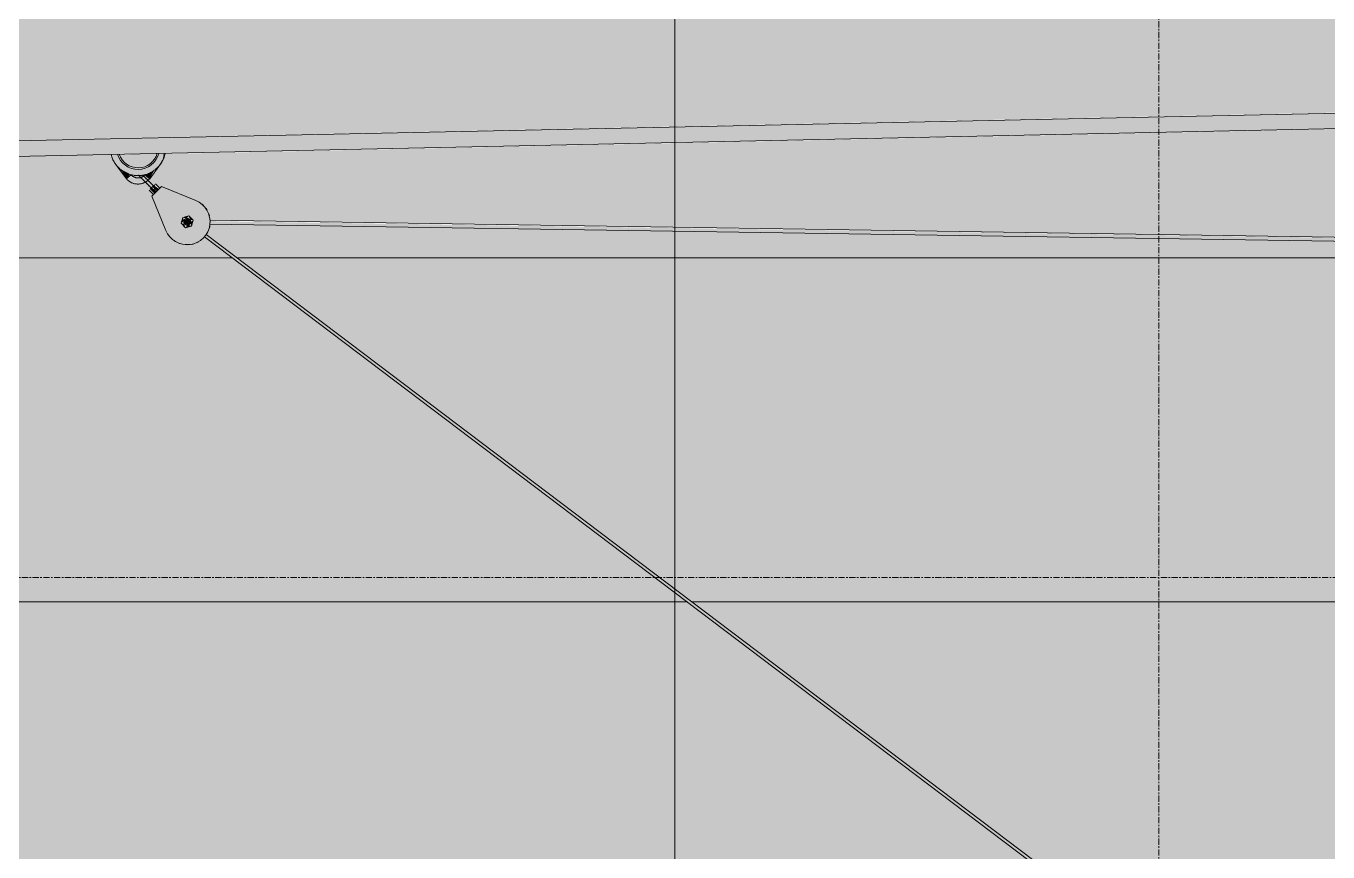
# Model space of a CAD drawing. Header units: inches. Extents: x -54880 to -186, y -265 to 853.
# Drawn here: x -16054.2 to -15948.2, y 229.7 to 296.9 of the extents above; entities that cross this region are included whole.
import ezdxf

# ---------------------------------------------------------------- set-up
doc = ezdxf.new("R2010")
doc.units = ezdxf.units.IN
doc.header["$MEASUREMENT"] = 0
doc.linetypes.add('Grid Line 1_2_', pattern=[0.875, 0.5, -0.125, 0.125, -0.125])
for name, color, linetype, lineweight in [('A-FLOR-LEVL', 51, 'Continuous', 9), ('G-ANNO-SYMB', 111, 'Continuous', 9), ('I-WALL', 2, 'Continuous', 9), ('M-HVAC-DUCT', 70, 'Continuous', 9), ('Q-SPCQ', 91, 'Continuous', 9), ('S-BEAM', 12, 'Continuous', 9), ('S-GRID', 1, 'Continuous', 9)]:
    doc.layers.add(name, color=color, linetype=linetype, lineweight=lineweight)

# ---------------------------------------------------------------- blocks, each defined once
blk = doc.blocks.new('Family7 - Family7-772884-Section 1')
at = {"layer": 'S-BEAM'}
h = blk.add_hatch(color=256, dxfattribs=at)
h.paths.add_polyline_path([(21747.06, 281.89), (22318.6, 293.93), (22318.51, 295.18), (22319.69, 296.14), (22319.86, 293.87), (22322.77, 293.93), (22358.8, 327.2), (22358.8, 327.21), (21135.05, 378.2), (21135.05, 375.16), (21175.78, 341.72), (21747, 281.89)], flags=0)
h.paths.add_polyline_path([(21133.8, 376.19), (21133.8, 378.25), (21131.15, 378.36)], flags=0)
blk.add_hatch(color=256, dxfattribs=at).paths.add_polyline_path([(21747, 280.64), (22321.38, 292.65), (22322.77, 293.93), (21747.06, 281.89), (21175.78, 341.72), (21177.54, 340.28), (21736.46, 281.74)], flags=0)
for p, q in [((22322.77, 293.93), (21747.06, 281.89)), ((21747, 280.64), (22321.38, 292.65))]:
    blk.add_line(p, q, dxfattribs=at)
blk = doc.blocks.new('Basketball_Backstop-Performance_Sports_Systems-3103-Ceiling_Hung - 27_-0_ to 27_-11 7_8_-652462-Section 1')
at = {"layer": 'Q-SPCQ'}
for points in [[(22026.18, 284.74), (22027.08, 285.18), (22027.7, 285.96), (22027.72, 286.51), (22027.35, 286.45), (22027.09, 285.92), (22026.5, 285.3), (22026.49, 285.4), (22025.85, 285.21), (22025.43, 285.22), (22024.93, 285.37), (22024.54, 285.62), (22024.27, 285.92), (22024.05, 286.35), (22023.93, 286.43), (22023.91, 286.43), (22023.55, 286.42), (22023.65, 285.96), (22024.27, 285.18), (22025.18, 284.74), (22025.94, 284.74)], [(22025.68, 285.19), (22026.13, 285.25), (22026.55, 285.42), (22026.97, 285.77), (22027.19, 286.06), (22027.31, 286.5), (22027.24, 286.5), (22026.97, 285.97), (22026.83, 285.79), (22026.49, 285.53), (22026.1, 285.37), (22025.68, 285.31), (22025.26, 285.37), (22024.87, 285.53), (22024.53, 285.79), (22024.01, 286.43), (22024.16, 286.06), (22024.54, 285.62), (22024.8, 285.42), (22025.22, 285.25)], [(22027.72, 286.11), (22027.84, 286.41), (22027.8, 286.51), (22027.76, 286.45), (22027.73, 286.18)], [(22024.74, 284.45), (22025.05, 284.8), (22024.25, 285.22), (22024.72, 284.49)], [(22026.62, 284.45), (22027.04, 285.16), (22026.28, 284.72), (22026.58, 284.48)], [(22027.02, 283.22), (22027.2, 283.41), (22026.81, 283.72), (22026.66, 283.58), (22026.97, 283.27)], [(22027.2, 283.41), (22027.39, 283.6), (22026.98, 283.9), (22026.85, 283.77), (22026.97, 283.65)], [(22029.55, 280.72), (22029.89, 280.81), (22029.89, 281.06), (22029.68, 281.19), (22029.44, 280.99), (22029.5, 280.76)]]:
    blk.add_hatch(color=256, dxfattribs=at).paths.add_polyline_path(points, flags=0)
h = blk.add_hatch(color=256, dxfattribs=at)
h.paths.add_polyline_path([(22025.03, 284.41), (22024.85, 284.54), (22024.91, 284.32), (22025.09, 284.2)], flags=0)
h.paths.add_polyline_path([(22025.32, 284.05), (22025.41, 284.15), (22026.06, 284.16), (22026.15, 284.18), (22026.33, 284.33), (22026.28, 284.72), (22026.2, 284.72), (22026.06, 284.64), (22025.88, 284.42), (22025.68, 284.53), (22025.47, 284.53), (22025.38, 284.43), (22025.05, 284.65), (22025.03, 284.41), (22025.19, 284.32), (22025.09, 284.2), (22025.22, 284.12)], flags=0)
h = blk.add_hatch(color=256, dxfattribs=at)
h.paths.add_polyline_path([(22029.77, 279.06), (22030.22, 279.14), (22030.64, 279.33), (22031, 279.61), (22031.29, 279.97), (22031.47, 280.41), (22031.55, 280.85), (22031.52, 281.31), (22031.37, 281.74), (22031.12, 282.13), (22030.6, 282.56), (22030.2, 282.75), (22027.6, 283.81), (22026.81, 283.01), (22028.17, 279.83), (22028.48, 279.49), (22028.87, 279.25), (22029.39, 279.09)], flags=0)
h.paths.add_polyline_path([(22029.55, 280.45), (22029.68, 280.66), (22029.52, 280.65), (22029.54, 280.53)], flags=0)
h.paths.add_polyline_path([(22029.19, 280.81), (22029.43, 280.81), (22029.39, 280.96), (22029.29, 280.88)], flags=0)
h.paths.add_polyline_path([(22030.17, 281.07), (22029.93, 281.07), (22030.02, 280.95), (22030.14, 281.05)], flags=0)
h.paths.add_polyline_path([(22030.04, 280.58), (22029.89, 280.76), (22029.89, 280.64), (22029.99, 280.6)], flags=0)
h.paths.add_polyline_path([(22029.55, 280.45), (22029.2, 280.84), (22029.39, 281.31), (22029.83, 281.4), (22030.14, 280.98), (22029.97, 280.56), (22029.56, 280.45)], flags=0)
h.paths.add_polyline_path([(22029.42, 281.04), (22029.44, 281.25), (22029.35, 281.23), (22029.41, 281.07)], flags=0)
h.paths.add_polyline_path([(22029.85, 281.16), (22029.81, 281.43), (22029.68, 281.22), (22029.82, 281.18)], flags=0)
h = blk.add_hatch(color=256, dxfattribs=at)
h.paths.add_polyline_path([(22029.55, 280.45), (22029.99, 280.6), (22029.74, 280.7)], flags=0)
h.paths.add_polyline_path([(22029.19, 280.81), (22029.44, 281), (22029.32, 281.29)], flags=0)
h.paths.add_polyline_path([(22029.55, 280.45), (22029.44, 280.77), (22029.19, 280.81), (22029.5, 280.5)], flags=0)
h.paths.add_polyline_path([(22030.04, 280.58), (22030.17, 281.07), (22029.92, 280.87), (22029.99, 280.69)], flags=0)
h.paths.add_polyline_path([(22029.81, 281.43), (22029.39, 281.27), (22029.62, 281.19), (22029.68, 281.26)], flags=0)
h.paths.add_polyline_path([(22030.17, 281.07), (22029.81, 281.43), (22029.89, 281.11), (22029.99, 281.09)], flags=0)
h = blk.add_hatch(color=256, dxfattribs=at)
h.paths.add_polyline_path([(22171.31, 278.62), (22171.3, 278.93), (22031.55, 280.99), (22031.55, 280.75), (22171.3, 278.62)], flags=0)
h.paths.add_polyline_path([(22172.93, 278.63), (22172.99, 278.75), (22172.9, 278.79), (22172.93, 278.63)], flags=0)
h.paths.add_polyline_path([(22029.93, 280.82), (22029.94, 281.04), (22029.89, 280.92), (22029.93, 280.82)], flags=0)
h = blk.add_hatch(color=256, dxfattribs=at)
h.paths.add_polyline_path([(22121.74, 211.2), (22121.86, 211.43), (22031.2, 279.86), (22031.09, 279.72), (22121.68, 211.25)], flags=0)
h.paths.add_polyline_path([(22029.8, 280.69), (22029.92, 280.82), (22029.77, 280.78), (22029.79, 280.7), (22029.79, 280.69)], flags=0)
for p, q in [((22027.85, 286.36), (22027.87, 286.44)), ((22023.87, 285.6), (22024.73, 284.44)), ((22026.63, 284.44), (22027.49, 285.6)), ((22026.58, 283.5), (22026.94, 283.15)), ((22026.66, 283.58), (22026.85, 283.77)), ((22027.6, 283.81), (22026.81, 283.01)), ((22026.85, 283.77), (22027.04, 283.95)), ((22027.47, 283.68), (22027.11, 284.03)), ((22030.39, 282.67), (22027.6, 283.81)), ((22026.81, 283.01), (22027.94, 280.23)), ((22029.32, 281.29), (22029.19, 280.81)), ((22029.81, 281.43), (22029.32, 281.29)), ((22030.17, 281.07), (22029.81, 281.43)), ((22030.04, 280.58), (22030.17, 281.07)), ((22171.33, 278.93), (22031.53, 281.07)), ((22029.19, 280.81), (22029.55, 280.45)), ((22029.55, 280.45), (22030.04, 280.58)), ((22029.7, 280.76), (22029.8, 280.69)), ((22029.77, 280.78), (22029.91, 280.78)), ((22121.89, 211.41), (22031.24, 279.91)), ((22031.53, 280.75), (22171.31, 278.62)), ((22031.09, 279.72), (22121.75, 211.2))]:
    blk.add_line(p, q, dxfattribs=at)
at = {"layer": 'Q-SPCQ', "flags": 128}
for points in [[(22023.49, 286.4), (22023.52, 286.32), (22023.54, 286.23), (22023.57, 286.14), (22023.61, 286.06), (22023.64, 285.98), (22023.68, 285.9), (22023.73, 285.82), (22023.77, 285.74), (22023.82, 285.67), (22023.87, 285.59), (22023.93, 285.52), (22023.99, 285.45), (22024.05, 285.39), (22024.11, 285.32), (22024.18, 285.26), (22024.24, 285.2), (22024.31, 285.15), (22024.39, 285.09), (22024.46, 285.04), (22024.54, 285), (22024.62, 284.95), (22024.7, 284.91), (22024.78, 284.87), (22024.86, 284.84), (22024.95, 284.81), (22025.03, 284.78), (22025.12, 284.76), (22025.21, 284.74), (22025.3, 284.72), (22025.38, 284.71), (22025.47, 284.7), (22025.56, 284.69), (22025.65, 284.69), (22025.74, 284.69), (22025.83, 284.69), (22025.92, 284.7), (22026.01, 284.71), (22026.1, 284.73), (22026.19, 284.75), (22026.28, 284.77), (22026.36, 284.79), (22026.45, 284.82), (22026.53, 284.86), (22026.61, 284.89), (22026.7, 284.93), (22026.77, 284.97), (22026.85, 285.02), (22026.93, 285.07), (22027, 285.12), (22027.07, 285.17), (22027.14, 285.23), (22027.21, 285.29), (22027.27, 285.35), (22027.34, 285.42), (22027.4, 285.49), (22027.45, 285.56), (22027.51, 285.63), (22027.56, 285.7), (22027.61, 285.78), (22027.65, 285.86), (22027.69, 285.94), (22027.73, 286.02), (22027.77, 286.1), (22027.8, 286.18), (22027.83, 286.27), (22027.85, 286.36), (22027.87, 286.44)], [(22023.49, 286.4), (22023.52, 286.32), (22023.54, 286.23)], [(22023.49, 286.4), (22023.52, 286.32), (22023.54, 286.23), (22023.57, 286.14), (22023.61, 286.06)], [(22027.72, 285.99), (22027.75, 286.07), (22027.79, 286.15), (22027.82, 286.24), (22027.84, 286.32), (22027.87, 286.41), (22027.88, 286.5)], [(22023.68, 285.9), (22023.73, 285.82), (22023.77, 285.74), (22023.82, 285.67), (22023.87, 285.59), (22023.93, 285.52)], [(22023.68, 285.9), (22023.73, 285.82), (22023.77, 285.74), (22023.82, 285.67), (22023.87, 285.6)], [(22027.4, 285.49), (22027.45, 285.56), (22027.51, 285.63), (22027.56, 285.7), (22027.61, 285.78), (22027.65, 285.86)], [(22027.49, 285.6), (22027.54, 285.67), (22027.59, 285.75), (22027.63, 285.83), (22027.68, 285.91)], [(22027.73, 286.02), (22027.77, 286.1), (22027.8, 286.18)], [(22024.73, 284.44), (22024.76, 284.4), (22024.79, 284.37), (22024.83, 284.33), (22024.87, 284.3), (22024.91, 284.27), (22024.95, 284.24), (22024.99, 284.21), (22025.03, 284.18), (22025.07, 284.16), (22025.12, 284.13), (22025.16, 284.11), (22025.21, 284.09), (22025.25, 284.07), (22025.3, 284.06), (22025.35, 284.04), (22025.4, 284.03), (22025.45, 284.02), (22025.5, 284.01), (22025.55, 284.01), (22025.6, 284), (22025.65, 284), (22025.7, 284), (22025.75, 284), (22025.8, 284.01), (22025.85, 284.01), (22025.9, 284.02), (22025.94, 284.03), (22025.99, 284.04), (22026.04, 284.05), (22026.09, 284.07), (22026.14, 284.09), (22026.18, 284.11), (22026.23, 284.13), (22026.27, 284.15), (22026.31, 284.17), (22026.36, 284.2), (22026.4, 284.23), (22026.44, 284.26), (22026.48, 284.29), (22026.52, 284.32), (22026.55, 284.36), (22026.59, 284.39), (22026.62, 284.43), (22026.63, 284.44)], [(22026.24, 284.75), (22026.22, 284.73), (22026.2, 284.71), (22026.18, 284.69), (22026.15, 284.67), (22026.13, 284.65), (22026.1, 284.63), (22026.08, 284.62), (22026.05, 284.6), (22026.03, 284.59), (22026, 284.57), (22025.97, 284.56), (22025.95, 284.55), (22025.92, 284.54), (22025.89, 284.53), (22025.86, 284.52), (22025.83, 284.52), (22025.8, 284.51), (22025.77, 284.51), (22025.74, 284.5), (22025.71, 284.5), (22025.68, 284.5), (22025.65, 284.5), (22025.62, 284.5), (22025.59, 284.5), (22025.56, 284.51), (22025.53, 284.51), (22025.5, 284.52), (22025.47, 284.53), (22025.45, 284.54), (22025.42, 284.55), (22025.39, 284.56), (22025.36, 284.57), (22025.33, 284.58), (22025.31, 284.6), (22025.28, 284.61), (22025.26, 284.63), (22025.23, 284.65), (22025.21, 284.66), (22025.19, 284.68), (22025.16, 284.7), (22025.14, 284.72), (22025.12, 284.75), (22025.12, 284.75)], [(22025.21, 284.74), (22025.3, 284.72), (22025.38, 284.71), (22025.47, 284.7), (22025.56, 284.69), (22025.65, 284.69), (22025.74, 284.69), (22025.83, 284.69), (22025.92, 284.7), (22026.01, 284.71), (22026.1, 284.73), (22026.19, 284.75)], [(22025.79, 284.65), (22025.79, 284.65), (22025.78, 284.66), (22025.78, 284.66), (22025.78, 284.67), (22025.77, 284.67), (22025.77, 284.67), (22025.77, 284.68), (22025.77, 284.68), (22025.76, 284.69), (22025.76, 284.69), (22025.76, 284.7), (22025.76, 284.7), (22025.76, 284.71), (22025.76, 284.71), (22025.75, 284.72), (22025.75, 284.72), (22025.75, 284.73), (22025.75, 284.73), (22025.75, 284.74), (22025.75, 284.74)], [(22025.92, 284.51), (22025.91, 284.53), (22025.9, 284.54), (22025.88, 284.55), (22025.87, 284.57), (22025.86, 284.58), (22025.85, 284.59), (22025.84, 284.6), (22025.83, 284.61), (22025.82, 284.61), (22025.82, 284.62), (22025.81, 284.63), (22025.81, 284.63), (22025.8, 284.64), (22025.8, 284.64), (22025.79, 284.65), (22025.79, 284.65), (22025.79, 284.65), (22025.79, 284.65)], [(22025.79, 284.65), (22025.79, 284.65), (22025.79, 284.65), (22025.79, 284.65), (22025.8, 284.64), (22025.8, 284.64), (22025.8, 284.63), (22025.81, 284.63), (22025.82, 284.62), (22025.82, 284.62), (22025.83, 284.61), (22025.84, 284.6), (22025.85, 284.59), (22025.86, 284.58), (22025.87, 284.57), (22025.88, 284.56), (22025.89, 284.54), (22025.91, 284.53), (22025.92, 284.52), (22025.93, 284.5), (22025.95, 284.49), (22025.97, 284.47), (22025.98, 284.46), (22026, 284.44), (22026.01, 284.42), (22026.03, 284.41), (22026.05, 284.39), (22026.07, 284.37), (22026.09, 284.35), (22026.11, 284.33), (22026.13, 284.31), (22026.15, 284.29), (22026.17, 284.27), (22026.19, 284.25), (22026.21, 284.23), (22026.23, 284.21), (22026.25, 284.19), (22026.27, 284.17), (22026.29, 284.15), (22026.31, 284.13), (22026.32, 284.12)], [(22026.05, 284.75), (22026.06, 284.73), (22026.07, 284.72), (22026.08, 284.71), (22026.1, 284.69), (22026.11, 284.68)], [(22026.5, 284.3), (22026.47, 284.32), (22026.45, 284.34), (22026.43, 284.36), (22026.41, 284.38), (22026.39, 284.4), (22026.37, 284.42), (22026.35, 284.44), (22026.33, 284.46), (22026.31, 284.48), (22026.29, 284.5), (22026.27, 284.52), (22026.25, 284.54), (22026.23, 284.56), (22026.21, 284.58), (22026.2, 284.6), (22026.18, 284.61), (22026.16, 284.63), (22026.15, 284.65), (22026.13, 284.66), (22026.12, 284.68), (22026.1, 284.69), (22026.09, 284.71), (22026.07, 284.72), (22026.06, 284.73), (22026.05, 284.74)], [(22026.32, 284.12), (22026.3, 284.14), (22026.28, 284.16), (22026.26, 284.18), (22026.23, 284.2)], [(22026.32, 284.47), (22026.34, 284.45), (22026.36, 284.43), (22026.38, 284.41), (22026.41, 284.39), (22026.43, 284.37), (22026.45, 284.34), (22026.47, 284.32), (22026.49, 284.3), (22026.5, 284.3)], [(22026.5, 284.3), (22026.52, 284.28), (22026.54, 284.25), (22026.56, 284.23), (22026.58, 284.21), (22026.6, 284.19), (22026.62, 284.17), (22026.64, 284.15), (22026.66, 284.13), (22026.68, 284.11), (22026.7, 284.09), (22026.72, 284.07), (22026.74, 284.05), (22026.76, 284.03), (22026.78, 284.01), (22026.8, 284), (22026.81, 283.98), (22026.83, 283.96), (22026.85, 283.95), (22026.86, 283.93), (22026.88, 283.92), (22026.89, 283.9), (22026.9, 283.89), (22026.92, 283.87)], [(22027.03, 283.77), (22027.03, 283.77), (22027.02, 283.77), (22027.02, 283.77), (22027.02, 283.77), (22027.02, 283.78), (22027.01, 283.78), (22027.01, 283.79), (22027, 283.79), (22026.99, 283.8), (22026.98, 283.81), (22026.98, 283.82), (22026.97, 283.83), (22026.96, 283.84), (22026.95, 283.85), (22026.93, 283.86), (22026.92, 283.87), (22026.91, 283.88), (22026.89, 283.9), (22026.88, 283.91), (22026.87, 283.93), (22026.85, 283.94), (22026.83, 283.96), (22026.82, 283.97), (22026.8, 283.99), (22026.78, 284.01), (22026.76, 284.03), (22026.75, 284.05), (22026.73, 284.07), (22026.71, 284.08), (22026.69, 284.1), (22026.67, 284.12), (22026.65, 284.14), (22026.63, 284.16), (22026.61, 284.19), (22026.59, 284.21), (22026.56, 284.23), (22026.54, 284.25), (22026.52, 284.27), (22026.5, 284.29), (22026.5, 284.3)], [(22026.32, 284.12), (22026.34, 284.1), (22026.36, 284.08), (22026.38, 284.06), (22026.4, 284.03), (22026.42, 284.01), (22026.45, 283.99), (22026.47, 283.97), (22026.49, 283.95), (22026.51, 283.93), (22026.53, 283.91), (22026.54, 283.89), (22026.56, 283.87), (22026.58, 283.86), (22026.6, 283.84), (22026.62, 283.82), (22026.64, 283.8), (22026.65, 283.79), (22026.67, 283.77), (22026.68, 283.75), (22026.7, 283.74), (22026.71, 283.72), (22026.73, 283.71), (22026.74, 283.7), (22026.75, 283.69), (22026.77, 283.67), (22026.78, 283.66), (22026.79, 283.65), (22026.8, 283.64), (22026.81, 283.63), (22026.81, 283.63), (22026.82, 283.62), (22026.83, 283.61), (22026.83, 283.61), (22026.84, 283.6), (22026.84, 283.6), (22026.84, 283.59), (22026.85, 283.59), (22026.85, 283.59), (22026.85, 283.59)], [(22026.74, 283.69), (22026.73, 283.71), (22026.72, 283.72), (22026.7, 283.74), (22026.69, 283.75), (22026.67, 283.77), (22026.66, 283.78), (22026.64, 283.8), (22026.62, 283.82), (22026.61, 283.83), (22026.59, 283.85), (22026.57, 283.87), (22026.55, 283.89), (22026.53, 283.91), (22026.51, 283.93), (22026.49, 283.95), (22026.47, 283.97), (22026.45, 283.99), (22026.43, 284.01), (22026.41, 284.03), (22026.39, 284.05), (22026.37, 284.07), (22026.35, 284.09), (22026.32, 284.11), (22026.32, 284.12)], [(22026.85, 283.59), (22026.85, 283.59), (22026.85, 283.59), (22026.85, 283.59), (22026.84, 283.6), (22026.84, 283.6), (22026.83, 283.6), (22026.83, 283.61), (22026.82, 283.62), (22026.82, 283.62), (22026.81, 283.63), (22026.8, 283.64), (22026.79, 283.65), (22026.78, 283.66)], [(22027.03, 283.59), (22027.02, 283.59), (22027.02, 283.58), (22027.01, 283.58), (22027.01, 283.58), (22027.01, 283.57), (22027, 283.57), (22027, 283.57), (22026.99, 283.57), (22026.99, 283.56), (22026.98, 283.56), (22026.98, 283.56), (22026.98, 283.56), (22026.97, 283.56), (22026.97, 283.56), (22026.96, 283.55), (22026.96, 283.55), (22026.95, 283.55), (22026.95, 283.55), (22026.94, 283.55), (22026.94, 283.55), (22026.93, 283.55), (22026.93, 283.55), (22026.92, 283.55), (22026.92, 283.55), (22026.91, 283.56), (22026.91, 283.56), (22026.9, 283.56), (22026.9, 283.56), (22026.89, 283.56), (22026.89, 283.56), (22026.88, 283.57), (22026.88, 283.57), (22026.87, 283.57), (22026.87, 283.57), (22026.87, 283.58), (22026.86, 283.58), (22026.86, 283.58), (22026.85, 283.58), (22026.85, 283.59), (22026.85, 283.59)], [(22026.95, 283.84), (22026.96, 283.83), (22026.97, 283.82), (22026.98, 283.81), (22026.99, 283.8), (22027, 283.79), (22027, 283.79), (22027.01, 283.78), (22027.01, 283.78), (22027.02, 283.77), (22027.02, 283.77), (22027.02, 283.77), (22027.03, 283.77), (22027.03, 283.77)], [(22027.03, 283.77), (22027.03, 283.76), (22027.03, 283.76), (22027.04, 283.75), (22027.04, 283.75), (22027.04, 283.75), (22027.04, 283.74), (22027.05, 283.74), (22027.05, 283.73), (22027.05, 283.73), (22027.05, 283.72), (22027.06, 283.72), (22027.06, 283.72), (22027.06, 283.71), (22027.06, 283.71), (22027.06, 283.7), (22027.06, 283.7), (22027.06, 283.69), (22027.06, 283.69), (22027.06, 283.68), (22027.06, 283.68), (22027.06, 283.67), (22027.06, 283.67), (22027.06, 283.66), (22027.06, 283.66), (22027.06, 283.65), (22027.06, 283.65), (22027.06, 283.64), (22027.06, 283.64), (22027.05, 283.63), (22027.05, 283.63), (22027.05, 283.62), (22027.05, 283.62), (22027.05, 283.61), (22027.04, 283.61), (22027.04, 283.61), (22027.04, 283.6), (22027.03, 283.6), (22027.03, 283.59), (22027.03, 283.59), (22027.03, 283.59)]]:
    blk.add_lwpolyline(points, dxfattribs=at)
at = {"layer": 'Q-SPCQ'}
for centre, radius, start, end in [((22025.68, 286.94), 1.75, 196.8662, 345), ((22025.68, 286.94), 1.62, 198.1415, 344.3389), ((22029.68, 280.94), 1.87, 202.1972, 67.8028), ((22029.68, 280.94), 1.87, 60.6138, 63.6555), ((22029.68, 280.94), 1.88, 45, 49.0296), ((22029.68, 280.94), 0.25, 45, 225), ((22029.68, 280.94), 0.281, 120, 150), ((22029.68, 280.94), 0.25, 167.2263, 180), ((22029.68, 280.94), 0.25, 167.2263, 195), ((22029.68, 280.94), 0.25, 105, 150), ((22029.68, 280.94), 0.25, 105, 150), ((22029.68, 280.94), 0.25, 225, 45), ((22029.68, 280.94), 0.281, 60, 90), ((22029.68, 280.94), 0.25, 330, 30), ((22029.68, 280.94), 0.281, 0, 30), ((22029.68, 280.94), 1.88, 30, 34.3763), ((22029.68, 280.94), 1.88, 15, 19.6774), ((22029.68, 280.94), 1.88, 0, 4.8942), ((22029.68, 280.94), 1.87, 206.3445, 210), ((22029.68, 280.94), 0.281, 180, 210), ((22029.68, 280.94), 0.25, 180, 195), ((22029.68, 280.94), 0.281, 240, 270), ((22029.68, 280.94), 0.25, 240, 315), ((22029.68, 280.94), 0.25, 240, 270), ((22029.68, 280.94), 0.25, 285, 300), ((22029.68, 280.94), 0.281, 300, 330), ((22029.68, 280.94), 1.88, 330, 334.4034), ((22029.68, 280.94), 1.88, 345, 349.9261), ((22029.68, 280.94), 1.87, 220.9704, 225), ((22029.68, 280.94), 1.87, 235.6237, 240), ((22029.68, 280.94), 1.87, 250.3226, 255), ((22029.68, 280.94), 1.87, 265.1058, 270), ((22029.68, 280.94), 1.88, 280.0739, 285), ((22029.68, 280.94), 1.88, 295.5966, 300)]:
    blk.add_arc(centre, radius, start, end, dxfattribs=at)
blk.add_open_spline([(22025.12, 284.75), (22025.12, 284.75), (22025.11, 284.74), (22025.07, 284.71), (22025.03, 284.68), (22025, 284.65), (22024.96, 284.63), (22024.91, 284.59), (22024.85, 284.54), (22024.78, 284.48), (22024.74, 284.45), (22024.73, 284.44), (22024.73, 284.44)], degree=3, knots=[-1, -1, -1, -1, -0.875, -0.75, -0.6875, -0.625, -0.5625, -0.5, -0.375, -0.25, -0.125, 0, 0, 0, 0], dxfattribs=at)
for points in [[(22024.73, 284.44), (22024.73, 284.44), (22024.73, 284.44), (22024.74, 284.45)], [(22025.1, 284.74), (22025.11, 284.75), (22025.12, 284.75), (22025.12, 284.75)], [(22026.24, 284.75), (22026.24, 284.75), (22026.25, 284.75), (22026.28, 284.72), (22026.33, 284.68), (22026.4, 284.62), (22026.47, 284.57), (22026.53, 284.52), (22026.59, 284.47), (22026.62, 284.45), (22026.63, 284.44), (22026.63, 284.44)], [(22026.25, 284.74), (22026.24, 284.75), (22026.24, 284.75), (22026.24, 284.75)], [(22026.63, 284.44), (22026.63, 284.44), (22026.63, 284.44), (22026.62, 284.45)]]:
    blk.add_open_spline(points, degree=3, dxfattribs=at)

msp = doc.modelspace()

# ---------------------------------------------------------------- hatches: boundary and pattern name
at = {"layer": 'I-WALL', "lineweight": 5}
h = msp.add_hatch(color=256, dxfattribs=at)
h.paths.add_polyline_path([(-16770.05, 225.78), (-16749.53, 225.78), (-16717.48, 250), (-16798.73, 250), (-16781.11, 225.78), (-16770.05, 225.78)], flags=0)
h.paths.add_polyline_path([(-16781.5, 225.78), (-16799.11, 250), (-16825.02, 250), (-16825.02, 225.78), (-16799.1, 225.78)], flags=0)
h.paths.add_polyline_path([(-16895.94, 225.78), (-16885.34, 225.78), (-16897.97, 250.02), (-16899.81, 225.78)], flags=0)
h.paths.add_polyline_path([(-16314.93, 225.78), (-16207.19, 225.78), (-16207.19, 227.78), (-16199.23, 227.78), (-16199.23, 225.78), (-15968.31, 225.78), (-16000.35, 250), (-16324.13, 250), (-16331.85, 225.78), (-16317.11, 225.78)], flags=0)
h.paths.add_polyline_path([(-16833.33, 281.37), (-16833.33, 282.95), (-16833.14, 282.88), (-16833.03, 281.73), (-16833.18, 281.55)], flags=0)
h.paths.add_polyline_path([(-16405.78, 284.86), (-16405.93, 284.94), (-16405.82, 284.87)], flags=0)
h.paths.add_polyline_path([(-16831.9, 225.78), (-16831.9, 225.87), (-16831.65, 225.87), (-16831.65, 241.02), (-16831.9, 250), (-16878.83, 250), (-16878.83, 278), (-16832.7, 278.06), (-16832.79, 280.92), (-16832.7, 281.37), (-16833.33, 281.37), (-16832.61, 281.55), (-16832.53, 281.83), (-16832.2, 281.83), (-16832.2, 281.99), (-16831.77, 281.99), (-16831.71, 284.83), (-16831.97, 285.02), (-16832.21, 285.42), (-16832.2, 285.91), (-16832.08, 286.41), (-16832.08, 289.69), (-16831.58, 289.69), (-16831.58, 290.5), (-16832.21, 290.5), (-16832.21, 289.81), (-16832.4, 289.81), (-16832.4, 290.5), (-16879.33, 290.56), (-16879.33, 294), (-16831.55, 294.07), (-16831.54, 294.23), (-16831.49, 294.43), (-16831.33, 294.44), (-16831.08, 294), (-16783.33, 293.94), (-16783.33, 290.5), (-16830.27, 290.5), (-16830.27, 289.81), (-16830.46, 289.81), (-16830.46, 290.5), (-16831.09, 290.5), (-16831.09, 289.69), (-16830.58, 289.69), (-16830.55, 286.11), (-16830.43, 285.66), (-16830.58, 285.17), (-16830.91, 284.86), (-16830.9, 284.78), (-16830.9, 281.99), (-16830.47, 281.99), (-16830.47, 281.55), (-16829.69, 281.48), (-16829.16, 281.37), (-16825.65, 281.37), (-16825.65, 282.87), (-16825.52, 282.87), (-16825.47, 282.31), (-16823.83, 282.22), (-16823.83, 281.94), (-16825.52, 281.94), (-16825.47, 281.37), (-16825.02, 281.37), (-16825.02, 278), (-16821.58, 278.06), (-16822.66, 280.87), (-16822.55, 281.09), (-16822.79, 281.45), (-16822.42, 281.71), (-16822.12, 281.41), (-16821.91, 281.62), (-16818.72, 280.26), (-16818.21, 279.69), (-16817.96, 278.93), (-16678.19, 281.1), (-16678.06, 281.64), (-16677.87, 281.99), (-16677.56, 282.34), (-16677.16, 282.61), (-16676.64, 282.84), (-16674.26, 283.81), (-16673.99, 283.65), (-16673.64, 283.9), (-16673.37, 283.52), (-16673.67, 283.22), (-16673.46, 283.01), (-16674.82, 279.83), (-16675.4, 279.31), (-16676.18, 279.08), (-16676.66, 279.11), (-16677.08, 279.23), (-16677.39, 279.4), (-16677.77, 279.7), (-16680.01, 278), (-16402.23, 278.06), (-16403.14, 280.92), (-16401.72, 281.37), (-16404.95, 281.37), (-16404.95, 280.94), (-16405.27, 280.94), (-16405.32, 279.69), (-16406.14, 279.69), (-16406.14, 280.94), (-16406.45, 280.94), (-16406.45, 281.37), (-16406.7, 281.37), (-16406.7, 282.95), (-16406.14, 282.95), (-16406.08, 284.78), (-16406.08, 284.87), (-16406.17, 284.87), (-16406.17, 285.45), (-16406.27, 285.41), (-16406.27, 285.16), (-16406.52, 285.16), (-16406.52, 285.45), (-16406.9, 285.51), (-16406.9, 285.93), (-16406.52, 285.93), (-16406.52, 289.1), (-16407.2, 289.17), (-16407.2, 289.06), (-16407.47, 289.06), (-16407.53, 288.75), (-16407.95, 288.75), (-16407.96, 289.06), (-16408.21, 289.06), (-16408.21, 289.27), (-16892.14, 339.96), (-16891.2, 339.08), (-16894.62, 294), (-16886.33, 293.94), (-16886.33, 290.5), (-16894.89, 290.5), (-16897.7, 253.56), (-16883.22, 225.78), (-16835.65, 225.78), (-16835.58, 226), (-16832.21, 226), (-16832.21, 225.78)], flags=0)
h.paths.add_polyline_path([(-16335.12, 225.78), (-16327.4, 250), (-16355.39, 250), (-16355.39, 225.87), (-16354.7, 225.87), (-16354.7, 225.78), (-16343.98, 225.78)], flags=0)
h.paths.add_polyline_path([(-15966.33, 225.78), (-15965.94, 225.78), (-15965.94, 227.78), (-15957.98, 227.78), (-15957.98, 225.78), (-15936.31, 225.78), (-15918.69, 250), (-15999.94, 250), (-15967.89, 225.78)], flags=0)
h.paths.add_polyline_path([(-15935.92, 225.78), (-15892.4, 225.78), (-15892.4, 250), (-15918.3, 250), (-15935.41, 226.49)], flags=0)
h.paths.add_polyline_path([(-15885.21, 225.78), (-15885.21, 226), (-15881.77, 226), (-15881.77, 225.78), (-15852.33, 225.78), (-15852.33, 250), (-15885.51, 250), (-15885.77, 240.55), (-15885.77, 225.87), (-15885.52, 225.87), (-15885.52, 225.78)], flags=0)
h.paths.add_polyline_path([(-16362.7, 225.78), (-16362.7, 225.87), (-16362.02, 225.87), (-16362.02, 250), (-16390.01, 250), (-16382.29, 225.78), (-16363.35, 225.78)], flags=0)
h.paths.add_polyline_path([(-16385.56, 225.78), (-16393.28, 250), (-16717.06, 250), (-16749.11, 225.78), (-16689.69, 225.78), (-16689.69, 227.78), (-16681.73, 227.78), (-16681.73, 225.78), (-16448.44, 225.78), (-16448.44, 227.78), (-16440.48, 227.78), (-16440.48, 225.78), (-16387.56, 225.78)], flags=0)
h.paths.add_polyline_path([(-16315.2, 278), (-16037.49, 278.06), (-16039.68, 279.72), (-16040.02, 279.4), (-16040.33, 279.23), (-16040.89, 279.08), (-16041.24, 279.08), (-16041.71, 279.18), (-16042.13, 279.4), (-16042.49, 279.72), (-16042.75, 280.11), (-16042.98, 280.63), (-16043.91, 283.06), (-16043.8, 283.28), (-16044.04, 283.63), (-16043.67, 283.9), (-16043.37, 283.6), (-16043.16, 283.81), (-16039.97, 282.45), (-16039.46, 281.87), (-16039.23, 281.09), (-16039.16, 281.06), (-15899.44, 278.93), (-15899.34, 279.38), (-15899.12, 279.8), (-15898.81, 280.16), (-15898.41, 280.42), (-15897.89, 280.65), (-15895.51, 281.62), (-15895.24, 281.47), (-15894.89, 281.71), (-15894.62, 281.34), (-15894.92, 281.04), (-15894.71, 280.83), (-15895.77, 278), (-15892.4, 278.06), (-15892.4, 281.37), (-15891.9, 281.37), (-15891.95, 281.94), (-15893.58, 282.03), (-15893.58, 282.31), (-15891.9, 282.31), (-15891.9, 282.87), (-15891.77, 282.87), (-15891.77, 281.37), (-15888.08, 281.37), (-15887.43, 281.55), (-15886.95, 281.55), (-15886.95, 281.99), (-15886.52, 281.99), (-15886.44, 284.82), (-15886.72, 285.02), (-15886.96, 285.42), (-15886.94, 285.93), (-15886.83, 286.3), (-15886.83, 289.69), (-15886.33, 289.69), (-15886.33, 289.79), (-16042.91, 286.45), (-16043.06, 285.96), (-16044.01, 284.62), (-16044.18, 284.48), (-16044.46, 284.6), (-16044.43, 284.33), (-16044.7, 284.16), (-16045.12, 284.13), (-16045.38, 284.12), (-16045.44, 284.05), (-16045.67, 284.2), (-16045.57, 284.32), (-16045.73, 284.41), (-16045.77, 284.65), (-16046.05, 284.49), (-16047.14, 286.07), (-16047.22, 286.34), (-16047.22, 286.42), (-16311.27, 280.9), (-16311.32, 279.69), (-16312.14, 279.69), (-16312.14, 280.88), (-16314.29, 280.84), (-16314.93, 278.83)], flags=0)
h.paths.add_polyline_path([(-16682.9, 278), (-16680.35, 278.06), (-16677.94, 279.97), (-16678.17, 280.61), (-16678.21, 280.75), (-16817.97, 278.6), (-16818.02, 278), (-16687.74, 278)], flags=0)
h.paths.add_polyline_path([(-16318.47, 278), (-16317.59, 280.77), (-16325.76, 280.64), (-16332.8, 281.37), (-16355.39, 281.37), (-16355.39, 278), (-16323.71, 278)], flags=0)
h.paths.add_polyline_path([(-15966.33, 278), (-15899.31, 278.06), (-15899.42, 278.42), (-15899.46, 278.62), (-16039.23, 280.75), (-16039.41, 280.13), (-16039.46, 279.87), (-16036.99, 278), (-15985.7, 278)], flags=0)
h.paths.add_polyline_path([(-15884.08, 281.37), (-15884.43, 281.83), (-15884.28, 282.88), (-15884.08, 282.95), (-15884.08, 281.67)], flags=0)
h.paths.add_polyline_path([(-15884.08, 281.37), (-15884.49, 281.67), (-15884.4, 281.67), (-15884.27, 281.55)], flags=0)
h.paths.add_polyline_path([(-15884.72, 278), (-15852.33, 278), (-15852.33, 290.5), (-15885.84, 289.78), (-15885.84, 289.69), (-15885.33, 289.69), (-15885.26, 286.01), (-15885.18, 285.66), (-15885.3, 285.2), (-15885.66, 284.86), (-15885.65, 284.78), (-15885.65, 281.99), (-15885.22, 281.99), (-15885.22, 281.83), (-15884.89, 281.83), (-15884.81, 281.55), (-15884.44, 281.48), (-15884.08, 281.37), (-15884.76, 281.37), (-15884.63, 280.92), (-15884.71, 278.06)], flags=0)
h.paths.add_polyline_path([(-16397.24, 278), (-16362.02, 278.06), (-16362.02, 281.37), (-16400.02, 281.37), (-16398.94, 278)], flags=0)
h.paths.add_polyline_path([(-15897.55, 278.47), (-15897.36, 278.58), (-15897.44, 278.56), (-15897.55, 278.48)], flags=0)
h.paths.add_polyline_path([(-16819.87, 278.47), (-16819.91, 278.53), (-16820.04, 278.62), (-16819.91, 278.48)], flags=0)
h.paths.add_polyline_path([(-15897.52, 278.99), (-15897.62, 279.03), (-15897.58, 278.97)], flags=0)
h.paths.add_polyline_path([(-15897.36, 278.9), (-15897.44, 278.99), (-15897.37, 278.9)], flags=0)
h.paths.add_polyline_path([(-16820.05, 278.9), (-16819.9, 278.99), (-16819.99, 278.99), (-16820.06, 278.92)], flags=0)
h.paths.add_polyline_path([(-16676.16, 280.76), (-16676.08, 280.81), (-16676.16, 280.76)], flags=0)
h.paths.add_polyline_path([(-16041.08, 280.66), (-16041.03, 280.74), (-16041.16, 280.73), (-16041.1, 280.66), (-16041.08, 280.66)], flags=0)
h.paths.add_polyline_path([(-16041.33, 281), (-16041.01, 281.14), (-16041.21, 281.16), (-16041.33, 281.01)], flags=0)
h.paths.add_polyline_path([(-16676.09, 281), (-16676.09, 281.08), (-16676.3, 281.21), (-16676.25, 281.12), (-16676.1, 281.01)], flags=0)
h.paths.add_polyline_path([(-16833.33, 281.37), (-16832.93, 281.67), (-16832.93, 281.6), (-16833.01, 281.55)], flags=0)
h.paths.add_polyline_path([(-15888.08, 281.37), (-15887.68, 281.67), (-15887.68, 281.6), (-15887.76, 281.55)], flags=0)
h.paths.add_polyline_path([(-15888.08, 281.37), (-15888.08, 282.95), (-15887.89, 282.88), (-15887.78, 281.73), (-15887.93, 281.55)], flags=0)
h.paths.add_polyline_path([(-16829.33, 281.37), (-16829.68, 281.83), (-16829.53, 282.88), (-16829.33, 282.95), (-16829.33, 281.55)], flags=0)
h.paths.add_polyline_path([(-16829.33, 281.37), (-16829.74, 281.67), (-16829.65, 281.67), (-16829.52, 281.55)], flags=0)
h.paths.add_polyline_path([(-16363.35, 282.95), (-16359.65, 282.95), (-16359.65, 284.19), (-16369.2, 285.19), (-16384.47, 285.14), (-16384.52, 284.99), (-16384.71, 284.74), (-16384.87, 284.76), (-16384.94, 285.19), (-16388.71, 285.25), (-16388.71, 287.23), (-16404.9, 288.93), (-16404.9, 285.16), (-16405.15, 285.23), (-16405.15, 285.45), (-16405.23, 285.41), (-16405.29, 284.87), (-16405.37, 284.79), (-16405.27, 284.75), (-16405.23, 282.95), (-16368.19, 282.95)], flags=0)
h.paths.add_polyline_path([(-16348.82, 282.95), (-16347.89, 282.95), (-16357.77, 283.99), (-16357.77, 282.95), (-16353.67, 282.95)], flags=0)
h.paths.add_polyline_path([(-16823.83, 283.07), (-16825.52, 283.16), (-16825.52, 283.43), (-16823.83, 283.34), (-16823.83, 283.09)], flags=0)
h.paths.add_polyline_path([(-15891.9, 283.07), (-15893.58, 283.16), (-15893.58, 283.43), (-15891.9, 283.34), (-15891.9, 283.09)], flags=0)
h.paths.add_polyline_path([(-16671.98, 284.05), (-16672.07, 284.15), (-16672.72, 284.16), (-16672.8, 284.18), (-16672.98, 284.38), (-16672.99, 284.67), (-16673.32, 284.52), (-16674.37, 286), (-16674.55, 286.94), (-16674.58, 286.94), (-16674.58, 287.69), (-16675.33, 287.75), (-16675.58, 288.19), (-16675.58, 289.69), (-16674.84, 289.69), (-16674.84, 290.12), (-16674.58, 290.12), (-16674.51, 290.44), (-16674.09, 290.44), (-16674.08, 290.12), (-16673.83, 290.12), (-16673.83, 289.69), (-16672.58, 289.69), (-16672.58, 290.5), (-16673.21, 290.5), (-16673.22, 289.81), (-16673.4, 289.81), (-16673.4, 290.5), (-16702.33, 290.56), (-16702.27, 294), (-16672.57, 294.04), (-16672.5, 294.3), (-16672.33, 294.44), (-16672.11, 294.1), (-16672.08, 294), (-16642.33, 293.94), (-16642.33, 290.5), (-16671.27, 290.5), (-16671.27, 289.81), (-16671.46, 289.81), (-16671.46, 290.5), (-16672.09, 290.5), (-16672.01, 289.69), (-16670.84, 289.69), (-16670.8, 290.12), (-16670.58, 290.12), (-16670.51, 290.44), (-16670.09, 290.44), (-16670.08, 290.12), (-16669.83, 290.12), (-16669.83, 289.69), (-16669.08, 289.65), (-16669.15, 288.07), (-16669.45, 287.7), (-16670.09, 287.62), (-16670.16, 286.94), (-16670.21, 286.94), (-16670.27, 286.09), (-16670.8, 285.25), (-16671.44, 284.49), (-16671.7, 284.6), (-16671.75, 284.37), (-16671.84, 284.32), (-16671.75, 284.2), (-16671.84, 284.14)], flags=0)
h.paths.add_polyline_path([(-16671.75, 284.2), (-16671.58, 284.49), (-16671.54, 284.41), (-16671.65, 284.26), (-16671.69, 284.24)], flags=0)
h.paths.add_polyline_path([(-16045.67, 284.2), (-16045.88, 284.41), (-16045.84, 284.49), (-16045.7, 284.32)], flags=0)
h.paths.add_polyline_path([(-16044.51, 284.74), (-16044.58, 284.74), (-16045.67, 284.67), (-16045.35, 284.46), (-16045.29, 284.53), (-16045, 284.48), (-16044.88, 284.42), (-16044.52, 284.74)], flags=0)
h.paths.add_polyline_path([(-16672.53, 284.42), (-16672.33, 284.53), (-16672.07, 284.46), (-16672.04, 284.43), (-16671.71, 284.71), (-16671.83, 284.74), (-16672.9, 284.74), (-16672.63, 284.53)], flags=0)
h.paths.add_polyline_path([(-16673.16, 285.3), (-16673.33, 285.52), (-16673.16, 285.3)], flags=0)
h.paths.add_polyline_path([(-16045.08, 285.31), (-16044.36, 285.49), (-16044.04, 285.71), (-16043.74, 286.04), (-16043.57, 286.39), (-16043.58, 286.5), (-16046.59, 286.37), (-16046.3, 285.88), (-16045.98, 285.59), (-16045.64, 285.42), (-16045.32, 285.34)], flags=0)
h.paths.add_polyline_path([(-16672.33, 285.31), (-16671.65, 285.48), (-16671.28, 285.71), (-16671.04, 285.98), (-16670.8, 286.43), (-16670.73, 286.81), (-16670.73, 287.06), (-16670.82, 287.49), (-16671.1, 287.98), (-16671.3, 288.17), (-16671.78, 288.45), (-16672.01, 288.52), (-16672.56, 288.53), (-16672.99, 288.41), (-16673.37, 288.17), (-16673.57, 287.97), (-16673.87, 287.44), (-16673.94, 287.06), (-16673.92, 286.67), (-16673.8, 286.27), (-16673.55, 285.88), (-16673.22, 285.59), (-16672.89, 285.42), (-16672.54, 285.34)], flags=0)
h.paths.add_polyline_path([(-16046.83, 285.64), (-16046.84, 285.71), (-16046.83, 285.65)], flags=0)
h.paths.add_polyline_path([(-16830.84, 285.73), (-16830.9, 285.81), (-16830.85, 285.73)], flags=0)
h.paths.add_polyline_path([(-16831.82, 285.73), (-16831.68, 285.76), (-16831.64, 285.87), (-16831.82, 285.76)], flags=0)
h.paths.add_polyline_path([(-15886.57, 285.73), (-15886.46, 285.83), (-15886.55, 285.8), (-15886.57, 285.76)], flags=0)
h.paths.add_polyline_path([(-16405.15, 285.93), (-16405.15, 288.95), (-16406.27, 289.07), (-16406.27, 285.93), (-16406.17, 286.01), (-16406.11, 286.53), (-16405.23, 286.53), (-16405.23, 285.93)], flags=0)
h.paths.add_polyline_path([(-16674.11, 286.57), (-16673.96, 287.54), (-16673.66, 288.07), (-16673.31, 288.37), (-16672.99, 288.55), (-16672.56, 288.66), (-16672.01, 288.64), (-16671.59, 288.51), (-16671.29, 288.33), (-16670.93, 287.95), (-16670.76, 287.68), (-16670.62, 287.25), (-16670.58, 287.44), (-16670.64, 287.69), (-16670.76, 287.73), (-16671.1, 288.19), (-16671.54, 288.51), (-16672.01, 288.67), (-16672.33, 288.7), (-16672.84, 288.63), (-16673.23, 288.45), (-16673.58, 288.17), (-16673.85, 287.81), (-16674.02, 287.69), (-16674.09, 287.69), (-16674.16, 286.94), (-16674.21, 286.94), (-16674.12, 286.58)], flags=0)
h.paths.add_polyline_path([(-16670.44, 286.71), (-16670.41, 286.76), (-16670.46, 286.78)], flags=0)
at = {"layer": 'M-HVAC-DUCT', "lineweight": 5}
h = msp.add_hatch(color=256, dxfattribs=at)
h.paths.add_polyline_path([(-15781.15, 264), (-15780.71, 264), (-15780.47, 266.57), (-15779.76, 269.06), (-15778.61, 271.37), (-15777.06, 273.43), (-15775.15, 275.17), (-15772.71, 276.63), (-15772.71, 278), (-15804.88, 277.99), (-15812.17, 264), (-15782.34, 264)], flags=0)
h.paths.add_polyline_path([(-15814.29, 264), (-15806.99, 278), (-15884.72, 277.98), (-15885.12, 264), (-15830.76, 264)], flags=0)
h.paths.add_polyline_path([(-15892.4, 264), (-15892.4, 278), (-15895.91, 277.92), (-15896.07, 277.64), (-15896.65, 277.13), (-15897.43, 276.89), (-15897.91, 276.92), (-15898.33, 277.05), (-15898.57, 277.13), (-15908.12, 264), (-15898.54, 264)], flags=0)
h.paths.add_polyline_path([(-15908.51, 264), (-15898.8, 277.34), (-15899.12, 277.69), (-15899.39, 278), (-16036.92, 277.95), (-16018.46, 264), (-15917.91, 264)], flags=0)
h.paths.add_polyline_path([(-16018.88, 264), (-16037.4, 278), (-16315.2, 278), (-16319.66, 264), (-16024.43, 264)], flags=0)
h.paths.add_polyline_path([(-16322.93, 264), (-16318.47, 278), (-16355.39, 278), (-16355.39, 264), (-16334.3, 264)], flags=0)
h.paths.add_polyline_path([(-16362.02, 264), (-16362.02, 278), (-16398.94, 278), (-16394.48, 264), (-16363.35, 264)], flags=0)
h.paths.add_polyline_path([(-16397.75, 264), (-16402.21, 278), (-16680.01, 278), (-16698.54, 264), (-16399.66, 264)], flags=0)
h.paths.add_polyline_path([(-16698.95, 264), (-16680.43, 278), (-16818.17, 277.92), (-16818.3, 277.69), (-16818.59, 277.31), (-16808.91, 264), (-16702.27, 264)], flags=0)
h.paths.add_polyline_path([(-16809.3, 264), (-16818.9, 277.13), (-16819.69, 276.89), (-16820.1, 276.9), (-16820.46, 277), (-16820.88, 277.21), (-16821.24, 277.53), (-16821.5, 277.92), (-16821.64, 278), (-16825.02, 278), (-16825.02, 264), (-16818.47, 264)], flags=0)
h.paths.add_polyline_path([(-16832.53, 264), (-16832.3, 264), (-16832.79, 278), (-16878.83, 278), (-16878.83, 264), (-16832.79, 264)], flags=0)
h = msp.add_hatch(color=256, dxfattribs=at)
h.paths.add_polyline_path([(-16717.48, 250), (-16698.95, 264), (-16808.91, 264), (-16798.73, 250), (-16721.64, 250)], flags=0)
h.paths.add_polyline_path([(-16702.27, 250), (-16393.28, 250), (-16397.75, 264), (-16698.54, 264), (-16717.06, 250)], flags=0)
h.paths.add_polyline_path([(-15985.7, 250), (-15918.67, 250.03), (-15908.51, 264), (-16018.46, 264), (-15999.94, 250)], flags=0)
h.paths.add_polyline_path([(-16362.02, 250), (-16362.02, 264), (-16394.47, 264), (-16390.01, 250), (-16363.35, 250)], flags=0)
h.paths.add_polyline_path([(-16000.35, 250), (-16018.88, 264), (-16319.66, 264), (-16324.13, 250), (-16005.06, 250)], flags=0)
h.paths.add_polyline_path([(-15918.3, 250), (-15892.4, 250.02), (-15892.4, 264), (-15908.12, 264), (-15918.28, 250.03)], flags=0)
h.paths.add_polyline_path([(-16878.83, 250), (-16831.9, 250), (-16832.3, 264), (-16878.83, 264), (-16878.83, 250.21)], flags=0)
h.paths.add_polyline_path([(-16825.02, 250), (-16799.11, 250), (-16809.3, 264), (-16825.02, 264), (-16825.02, 250.2)], flags=0)
h.paths.add_polyline_path([(-16355.39, 250), (-16327.4, 250), (-16322.93, 264), (-16355.39, 264), (-16355.39, 250.11)], flags=0)
h.paths.add_polyline_path([(-15780.71, 250), (-15780.71, 264), (-15812.22, 263.91), (-15819.46, 250), (-15780.74, 250)], flags=0)
h.paths.add_polyline_path([(-15884.63, 250), (-15821.57, 250.01), (-15814.29, 264), (-15885.12, 264), (-15885.51, 250), (-15884.89, 250)], flags=0)

# ---------------------------------------------------------------- linework, layer by layer
at = {"layer": 'A-FLOR-LEVL', "linetype": 'Grid Line 1_2_'}
msp.add_line((-17709.16, 252), (-14843.39, 252), dxfattribs=at)
at = {"layer": 'G-ANNO-SYMB'}
msp.add_line((-16001.37, 545.16), (-16001.37, -54.82), dxfattribs=at)
at = {"layer": 'M-HVAC-DUCT'}
for p, q in [((-16037.4, 278), (-16315.2, 278)), ((-15899.29, 278), (-16037, 278)), ((-16324.13, 250), (-16000.33, 250)), ((-15999.98, 250), (-15918.65, 250))]:
    msp.add_line(p, q, dxfattribs=at)
at = {"layer": 'S-GRID', "linetype": 'Grid Line 1_2_'}
msp.add_line((-15961.96, -132), (-15961.96, 648.66), dxfattribs=at)

# ---------------------------------------------------------------- block references
at = {"layer": 'Q-SPCQ'}
msp.add_blockref('Basketball_Backstop-Performance_Sports_Systems-3103-Ceiling_Hung - 27_-0_ to 27_-11 7_8_-652462-Section 1', (-38070.76, 0), dxfattribs=at)
at = {"layer": 'S-BEAM'}
msp.add_blockref('Family7 - Family7-772884-Section 1', (-38070.76, 0), dxfattribs=at)

doc.saveas('drawing.dxf')
